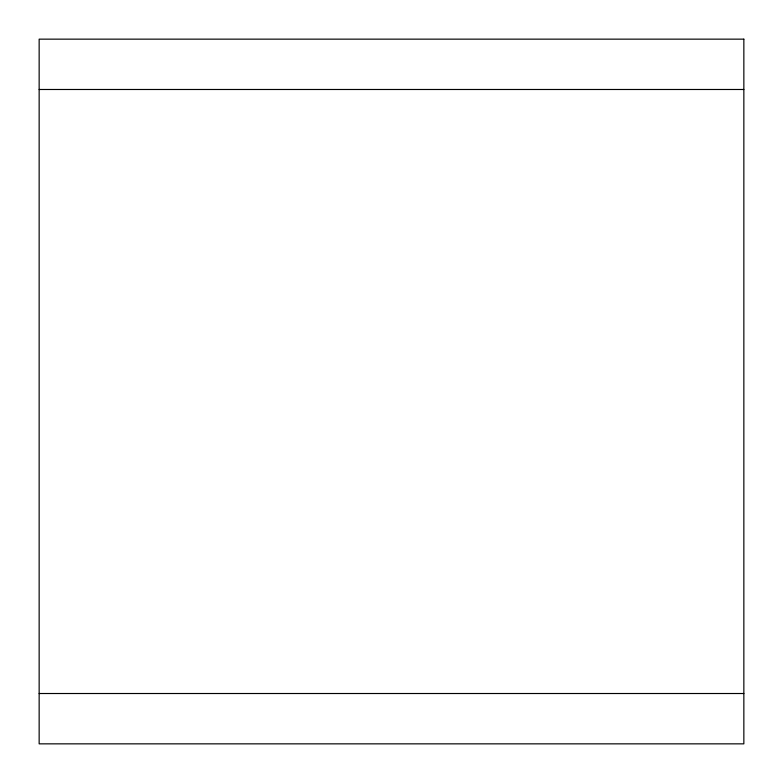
<?xml version="1.0" encoding="UTF-8"?>
<svg xmlns="http://www.w3.org/2000/svg" width="783" height="783" viewBox="0 0 783 783"><rect width="100%" height="100%" fill="white"/><g stroke="black" fill="none" stroke-linecap="round" stroke-linejoin="round"><path stroke-width="1.17" d="M39.15 89.487L743.85 89.487M39.15 693.513L743.85 693.513M743.85 39.15L39.15 39.15L39.15 743.85L743.85 743.85L743.85 39.15"/></g></svg>
